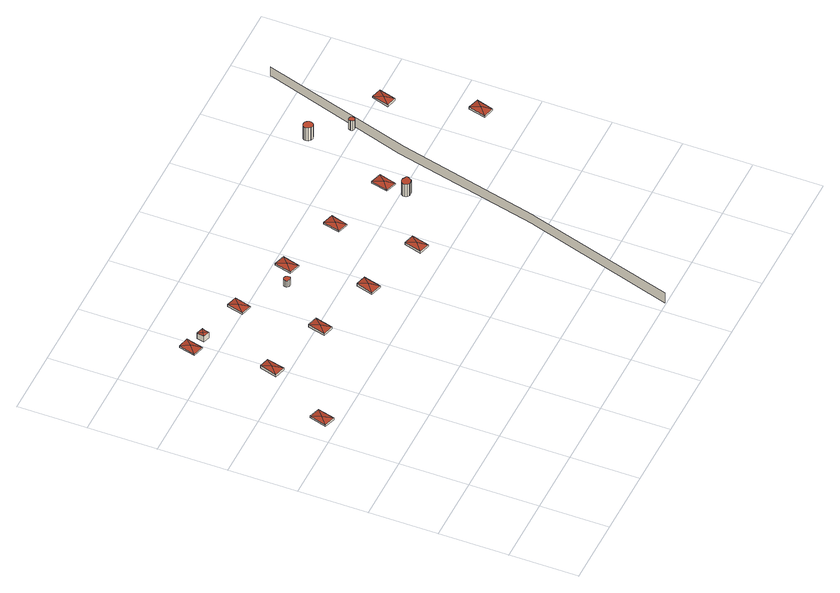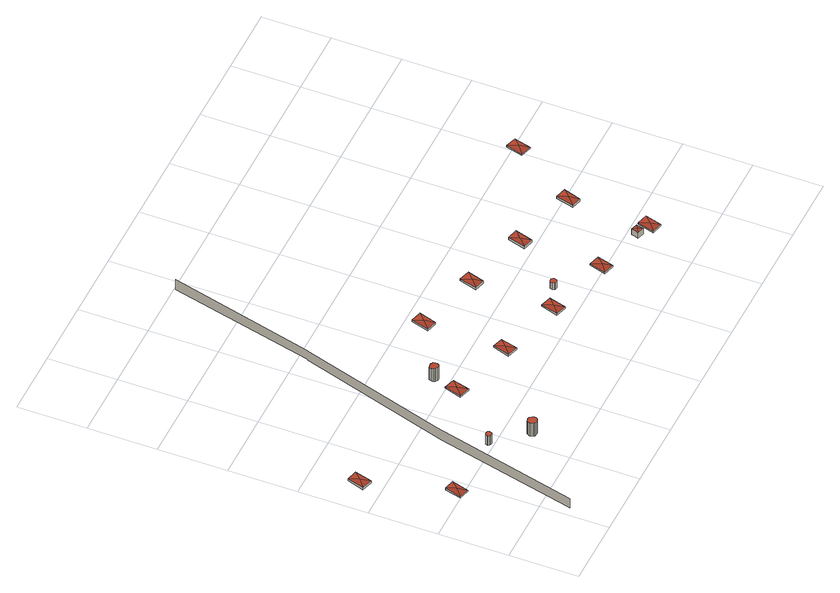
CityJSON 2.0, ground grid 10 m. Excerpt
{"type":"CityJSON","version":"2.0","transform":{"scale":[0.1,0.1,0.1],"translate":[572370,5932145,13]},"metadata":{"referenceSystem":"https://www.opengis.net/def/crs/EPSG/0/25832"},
"CityObjects":{
"building1":{"type":"Building","attributes":{"Grundfläche 2D":"24030.759298","Grundhöhe NN":"3.388"},"children":["building1-1","building1-2","building1-3","building1-4","building1-5","building1-6","building1-7","building1-8","building1-9","building1-10","building1-11","building1-12","building1-13","building1-14","building1-15","building1-16","building1-17"],"geometry":[{"type":"MultiSurface","lod":"3","boundaries":[[[0,1,2,3,4,5,6,7,8,9,10,11]]],"semantics":{"surfaces":[{"type":"WallSurface"}],"values":[0]}}]},
"building1-1":{"type":"BuildingInstallation","parents":["building1"],"geometry":[{"type":"MultiSurface","lod":"3","boundaries":[[[12,13,14]],[[12,15,13]],[[12,14,16]],[[12,16,15]],[[14,13,17,18]],[[16,14,18,19]],[[15,16,19,20]],[[13,15,20,17]]],"semantics":{"surfaces":[{"type":"RoofSurface"},{"type":"WallSurface"}],"values":[0,0,0,0,1,1,1,1]}}]},
"building1-2":{"type":"BuildingInstallation","parents":["building1"],"geometry":[{"type":"MultiSurface","lod":"3","boundaries":[[[21,22,23]],[[21,24,22]],[[21,23,25]],[[21,25,24]],[[23,22,26,27]],[[25,23,27,28]],[[24,25,28,29]],[[22,24,29,26]]],"semantics":{"surfaces":[{"type":"RoofSurface"},{"type":"WallSurface"}],"values":[0,0,0,0,1,1,1,1]}}]},
"building1-3":{"type":"BuildingInstallation","parents":["building1"],"geometry":[{"type":"MultiSurface","lod":"3","boundaries":[[[30,31,32]],[[30,33,31]],[[30,32,34]],[[30,34,33]],[[32,31,35,36]],[[34,32,36,37]],[[33,34,37,38]],[[31,33,38,35]]],"semantics":{"surfaces":[{"type":"RoofSurface"},{"type":"WallSurface"}],"values":[0,0,0,0,1,1,1,1]}}]},
"building1-4":{"type":"BuildingInstallation","parents":["building1"],"geometry":[{"type":"MultiSurface","lod":"3","boundaries":[[[39,40,41]],[[41,40,42]],[[43,44,40,39]],[[42,40,44]],[[45,46,39,41]],[[46,47,48,44,43,39]],[[48,49,42,44]],[[49,45,41,42]]],"semantics":{"surfaces":[{"type":"RoofSurface"},{"type":"WallSurface"}],"values":[0,0,0,0,1,1,1,1]}}]},
"building1-5":{"type":"BuildingInstallation","parents":["building1"],"geometry":[{"type":"MultiSurface","lod":"3","boundaries":[[[50,51,52]],[[50,53,51]],[[50,52,54]],[[50,54,53]],[[52,51,55,56]],[[54,52,56,57]],[[53,54,57,58]],[[51,53,58,55]]],"semantics":{"surfaces":[{"type":"RoofSurface"},{"type":"WallSurface"}],"values":[0,0,0,0,1,1,1,1]}}]},
"building1-6":{"type":"BuildingInstallation","parents":["building1"],"geometry":[{"type":"MultiSurface","lod":"3","boundaries":[[[59,60,61]],[[59,62,60]],[[59,61,63]],[[59,63,62]],[[61,60,64,65]],[[63,61,65,66]],[[62,63,66,67]],[[60,62,67,64]]],"semantics":{"surfaces":[{"type":"RoofSurface"},{"type":"WallSurface"}],"values":[0,0,0,0,1,1,1,1]}}]},
"building1-7":{"type":"BuildingInstallation","parents":["building1"],"geometry":[{"type":"MultiSurface","lod":"3","boundaries":[[[68,69,70,71,72,73,74,75,76,77,78,79]],[[72,71,80,81]],[[73,72,81,82]],[[74,73,82,83]],[[75,74,83,84]],[[76,75,84,85]],[[77,76,85,86]],[[78,77,86,87]],[[79,78,87,88]],[[68,79,88,89]],[[69,68,89,90]],[[70,69,90,91]],[[71,70,91,80]]],"semantics":{"surfaces":[{"type":"RoofSurface"},{"type":"WallSurface"}],"values":[0,1,1,1,1,1,1,1,1,1,1,1,1]}}]},
"building1-8":{"type":"BuildingInstallation","parents":["building1"],"geometry":[{"type":"MultiSurface","lod":"3","boundaries":[[[92,93,94]],[[92,95,93]],[[92,94,96]],[[92,96,95]],[[94,93,97,98]],[[96,94,98,99]],[[95,96,99,100]],[[93,95,100,97]]],"semantics":{"surfaces":[{"type":"RoofSurface"},{"type":"WallSurface"}],"values":[0,0,0,0,1,1,1,1]}}]},
"building1-9":{"type":"BuildingInstallation","parents":["building1"],"geometry":[{"type":"MultiSurface","lod":"3","boundaries":[[[101,102,103]],[[101,104,102]],[[101,103,105]],[[101,105,104]],[[103,102,106,107]],[[105,103,107,108]],[[104,105,108,109]],[[102,104,109,106]]],"semantics":{"surfaces":[{"type":"RoofSurface"},{"type":"WallSurface"}],"values":[0,0,0,0,1,1,1,1]}}]},
"building1-10":{"type":"BuildingInstallation","parents":["building1"],"geometry":[{"type":"MultiSurface","lod":"3","boundaries":[[[110,111,112]],[[110,113,111]],[[110,112,114]],[[110,114,113]],[[112,111,115,116]],[[114,112,116,117]],[[113,114,117,118]],[[111,113,118,115]]],"semantics":{"surfaces":[{"type":"RoofSurface"},{"type":"WallSurface"}],"values":[0,0,0,0,1,1,1,1]}}]},
"building1-11":{"type":"BuildingInstallation","parents":["building1"],"geometry":[{"type":"MultiSurface","lod":"3","boundaries":[[[119,120,121]],[[119,122,120]],[[119,121,123]],[[119,123,122]],[[121,120,124,125]],[[125,126,123,121]],[[122,123,126,127]],[[127,124,120,122]]],"semantics":{"surfaces":[{"type":"RoofSurface"},{"type":"WallSurface"}],"values":[0,0,0,0,1,1,1,1]}}]},
"building1-12":{"type":"BuildingInstallation","parents":["building1"],"geometry":[{"type":"MultiSurface","lod":"3","boundaries":[[[128,129,130]],[[131,132,133,134,135,136,129,128,137,138,139,140,141,142,143,144,145]],[[135,134,146,147]],[[136,135,147,148]],[[129,136,148,149]],[[130,129,149,150]],[[128,130,150,151]],[[137,128,151,152]],[[138,137,152,153]],[[139,138,153,154]],[[140,139,154,155]],[[141,140,155,156]],[[142,141,156,157]],[[143,142,157,158]],[[144,143,158,159]],[[145,144,159,160]],[[131,145,160,161]],[[132,131,161,162]],[[133,132,162,163]],[[134,133,163,146]]],"semantics":{"surfaces":[{"type":"RoofSurface"},{"type":"WallSurface"}],"values":[0,0,1,1,1,1,1,1,1,1,1,1,1,1,1,1,1,1,1,1]}}]},
"building1-13":{"type":"BuildingInstallation","parents":["building1"],"geometry":[{"type":"MultiSurface","lod":"3","boundaries":[[[164,165,166]],[[164,167,165]],[[164,166,168]],[[164,168,167]],[[166,165,169,170]],[[170,171,168,166]],[[167,168,171,172]],[[172,169,165,167]]],"semantics":{"surfaces":[{"type":"RoofSurface"},{"type":"WallSurface"}],"values":[0,0,0,0,1,1,1,1]}}]},
"building1-14":{"type":"BuildingInstallation","parents":["building1"],"geometry":[{"type":"MultiSurface","lod":"3","boundaries":[[[173,174,175,176,177,178,179,180,181,182,183,184,185,186,187,188,189,190]],[[179,178,191,192]],[[178,177,193,191]],[[180,179,192,194]],[[181,180,194,195]],[[182,181,195,196]],[[183,182,196,197]],[[184,183,197,198]],[[185,184,198,199]],[[186,185,199,200]],[[187,186,200,201]],[[188,187,201,202]],[[189,188,202,203]],[[190,189,203,204]],[[173,190,204,205]],[[174,173,205,206]],[[175,174,206,207]],[[176,175,207,208]],[[177,176,208,193]]],"semantics":{"surfaces":[{"type":"RoofSurface"},{"type":"WallSurface"}],"values":[0,1,1,1,1,1,1,1,1,1,1,1,1,1,1,1,1,1,1]}}]},
"building1-15":{"type":"BuildingInstallation","parents":["building1"],"geometry":[{"type":"MultiSurface","lod":"3","boundaries":[[[209,210,211,212,213,214,215,216,217,218,219,220]],[[216,215,221,222]],[[217,216,222,223]],[[218,217,223,224]],[[219,218,224,225]],[[220,219,225,226]],[[209,220,226,227]],[[210,209,227,228]],[[211,210,228,229]],[[212,211,229,230]],[[213,212,230,231]],[[214,213,231,232]],[[215,214,232,221]]],"semantics":{"surfaces":[{"type":"RoofSurface"},{"type":"WallSurface"}],"values":[0,1,1,1,1,1,1,1,1,1,1,1,1]}}]},
"building1-16":{"type":"BuildingInstallation","parents":["building1"],"geometry":[{"type":"MultiSurface","lod":"3","boundaries":[[[233,234,235]],[[233,236,234]],[[233,235,237]],[[233,237,236]],[[235,234,238,239]],[[239,240,237,235]],[[236,237,240,241]],[[241,238,234,236]]],"semantics":{"surfaces":[{"type":"RoofSurface"},{"type":"WallSurface"}],"values":[0,0,0,0,1,1,1,1]}}]},
"building1-17":{"type":"BuildingInstallation","parents":["building1"],"geometry":[{"type":"MultiSurface","lod":"3","boundaries":[[[242,243,244]],[[242,245,243]],[[242,244,246]],[[242,246,245]],[[247,248,244,243]],[[246,244,248,249]],[[245,246,249,250]],[[250,247,243,245]]],"semantics":{"surfaces":[{"type":"RoofSurface"},{"type":"WallSurface"}],"values":[0,0,0,0,1,1,1,1]}}]}
},
"vertices":[
[536,433,1],[594,637,10],[595,641,10],[595,641,26],[594,639,26],[534,425,19],[476,216,26],[475,215,26],[416,2,20],[416,2,2],[475,215,10],[476,216,10],
[15,316,30],[20,301,28],[27,326,28],[4,306,28],[11,331,28],[20,301,25],[27,326,26],[11,331,26],[4,306,25],
[77,414,29],[65,403,27],[81,399,27],[73,429,27],[88,425,27],[65,403,24],[81,399,24],[88,425,23],[73,429,23],
[75,529,24],[79,514,22],[86,539,22],[63,518,22],[70,543,22],[79,514,20],[86,539,19],[70,543,19],[63,518,20],
[101,514,30],[97,521,31],[91,517,30],[94,528,30],[102,520,30],[104,525,30],[91,517,20],[101,514,20],[102,520,20],[104,525,20],[94,528,20],
[173,387,29],[161,376,27],[177,372,27],[169,402,27],[184,398,27],[161,376,24],[177,372,24],[184,398,23],[169,402,23],
[170,502,24],[175,487,22],[182,512,22],[159,492,22],[166,516,22],[175,487,20],[182,512,19],[166,516,19],[159,492,20],
[237,458,32],[237,461,32],[236,463,32],[235,464,32],[232,465,32],[230,464,32],[229,462,32],[228,460,32],[229,458,32],[231,456,32],[234,456,32],[236,457,32],[235,464,20],[232,465,20],[230,464,20],[229,462,20],[228,460,21],[229,458,21],[231,456,21],[234,456,21],[236,457,21],[237,458,21],[237,461,20],[236,463,20],
[269,360,29],[257,350,27],[273,345,27],[265,375,27],[280,371,27],[257,350,24],[273,345,24],[280,371,23],[265,375,23],
[267,475,24],[271,460,22],[278,485,22],[255,465,22],[262,490,22],[271,460,20],[278,485,19],[262,490,19],[255,465,20],
[365,333,29],[353,323,27],[369,318,27],[361,348,27],[376,344,27],[353,323,24],[369,318,24],[376,344,23],[361,348,23],
[363,448,24],[367,433,22],[374,458,22],[351,438,22],[358,463,22],[367,433,20],[374,458,19],[358,463,19],[351,438,20],
[446,388,43],[448,391,43],[447,390,43],[459,387,44],[458,389,44],[457,390,44],[454,392,44],[451,392,43],[450,392,43],[446,385,43],[447,382,43],[449,381,43],[450,380,43],[452,380,43],[454,380,43],[457,381,43],[458,384,43],[459,385,44],[454,392,21],[451,392,21],[450,392,21],[448,391,21],[447,390,21],[446,388,21],[446,385,21],[447,382,21],[449,381,21],[450,380,21],[452,380,21],[454,380,21],[457,381,21],[458,384,21],[459,385,21],[459,387,21],[458,389,21],[457,390,21],
[459,421,24],[463,406,22],[470,431,22],[447,411,22],[454,436,22],[463,406,20],[470,431,19],[454,436,19],[447,411,20],
[503,544,45],[503,546,45],[502,548,45],[501,549,45],[500,551,45],[497,552,45],[494,551,45],[492,550,45],[491,549,45],[490,547,45],[490,545,45],[491,542,45],[493,540,45],[494,539,45],[496,538,45],[498,539,45],[500,539,45],[502,541,45],[497,552,23],[494,551,22],[500,551,22],[492,550,22],[491,549,22],[490,547,22],[490,545,22],[491,542,22],[493,540,22],[494,539,22],[496,538,22],[498,539,22],[500,539,22],[502,541,22],[503,544,22],[503,546,22],[502,548,22],[501,549,22],
[535,496,38],[537,496,38],[539,497,38],[540,499,38],[540,501,38],[539,503,38],[537,504,38],[535,504,38],[533,503,38],[532,501,38],[532,499,38],[533,497,38],[537,504,21],[535,504,21],[533,503,21],[532,501,21],[532,499,21],[533,497,21],[535,496,21],[537,496,21],[539,497,21],[540,499,21],[540,501,21],[539,503,21],
[653,367,8],[657,352,6],[664,377,6],[641,356,6],[648,382,6],[657,352,3],[664,377,2],[648,382,2],[641,356,3],
[619,490,9],[623,476,7],[630,501,7],[608,480,7],[615,505,7],[623,476,4],[630,501,5],[615,505,5],[608,480,4]
]}
